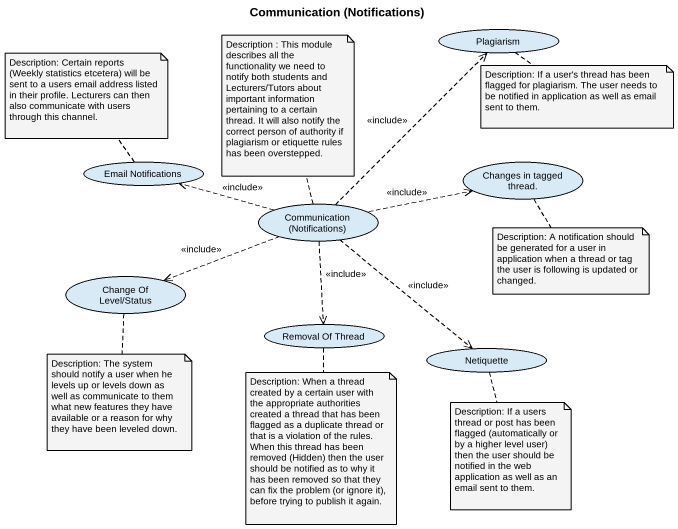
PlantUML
@startuml
title Communication (Notifications)
usecase Plagiarism
usecase "Email Notifications" as Email_Notifications
usecase "Changes in tagged thread." as Changes_in_tagged_thread
usecase "Communication (Notifications)" as Communication_Notifications
usecase "Change Of Level/Status" as Change_Of_Level_Status
usecase "Removal Of Thread" as Removal_Of_Thread
usecase Netiquette
Communication_Notifications .up.> Plagiarism : <<include>>
Communication_Notifications .left.> Email_Notifications : <<include>>
Communication_Notifications .right.> Changes_in_tagged_thread : <<include>>
Communication_Notifications .left.> Change_Of_Level_Status : <<include>>
Communication_Notifications ..> Removal_Of_Thread : <<include>>
Communication_Notifications ..> Netiquette : <<include>>
note top of Email_Notifications : Description: Certain reports (Weekly statistics etcetera) will be sent to a users email address listed in their profile. Lecturers can then also communicate with users through this channel.
note top of Communication_Notifications : Description : This module describes all the functionality we need to notify both students and Lecturers/Tutors about important information pertaining to a certain thread. It will also notify the correct person of authority if plagiarism or etiquette rules has been overstepped.
note bottom of Plagiarism : Description: If a user's thread has been flagged for plagiarism. The user needs to be notified in application as well as email sent to them.
note bottom of Changes_in_tagged_thread : Description: A notification should be generated for a user in application when a thread or tag the user is following is updated or changed.
note bottom of Change_Of_Level_Status : Description: The system should notify a user when he levels up or levels down as well as communicate to them what new features they have available or a reason for why they have been leveled down.
note bottom of Removal_Of_Thread : Description: When a thread created by a certain user with the appropriate authorities created a thread that has been flagged as a duplicate thread or that is a violation of the rules. When this thread has been removed (Hidden) then the user should be notified as to why it has been removed so that they can fix the problem (or ignore it), before trying to publish it again.
note bottom of Netiquette : Description: If a users thread or post has been flagged (automatically or by a higher level user) then the user should be notified in the web application as well as an email sent to them.
@enduml
